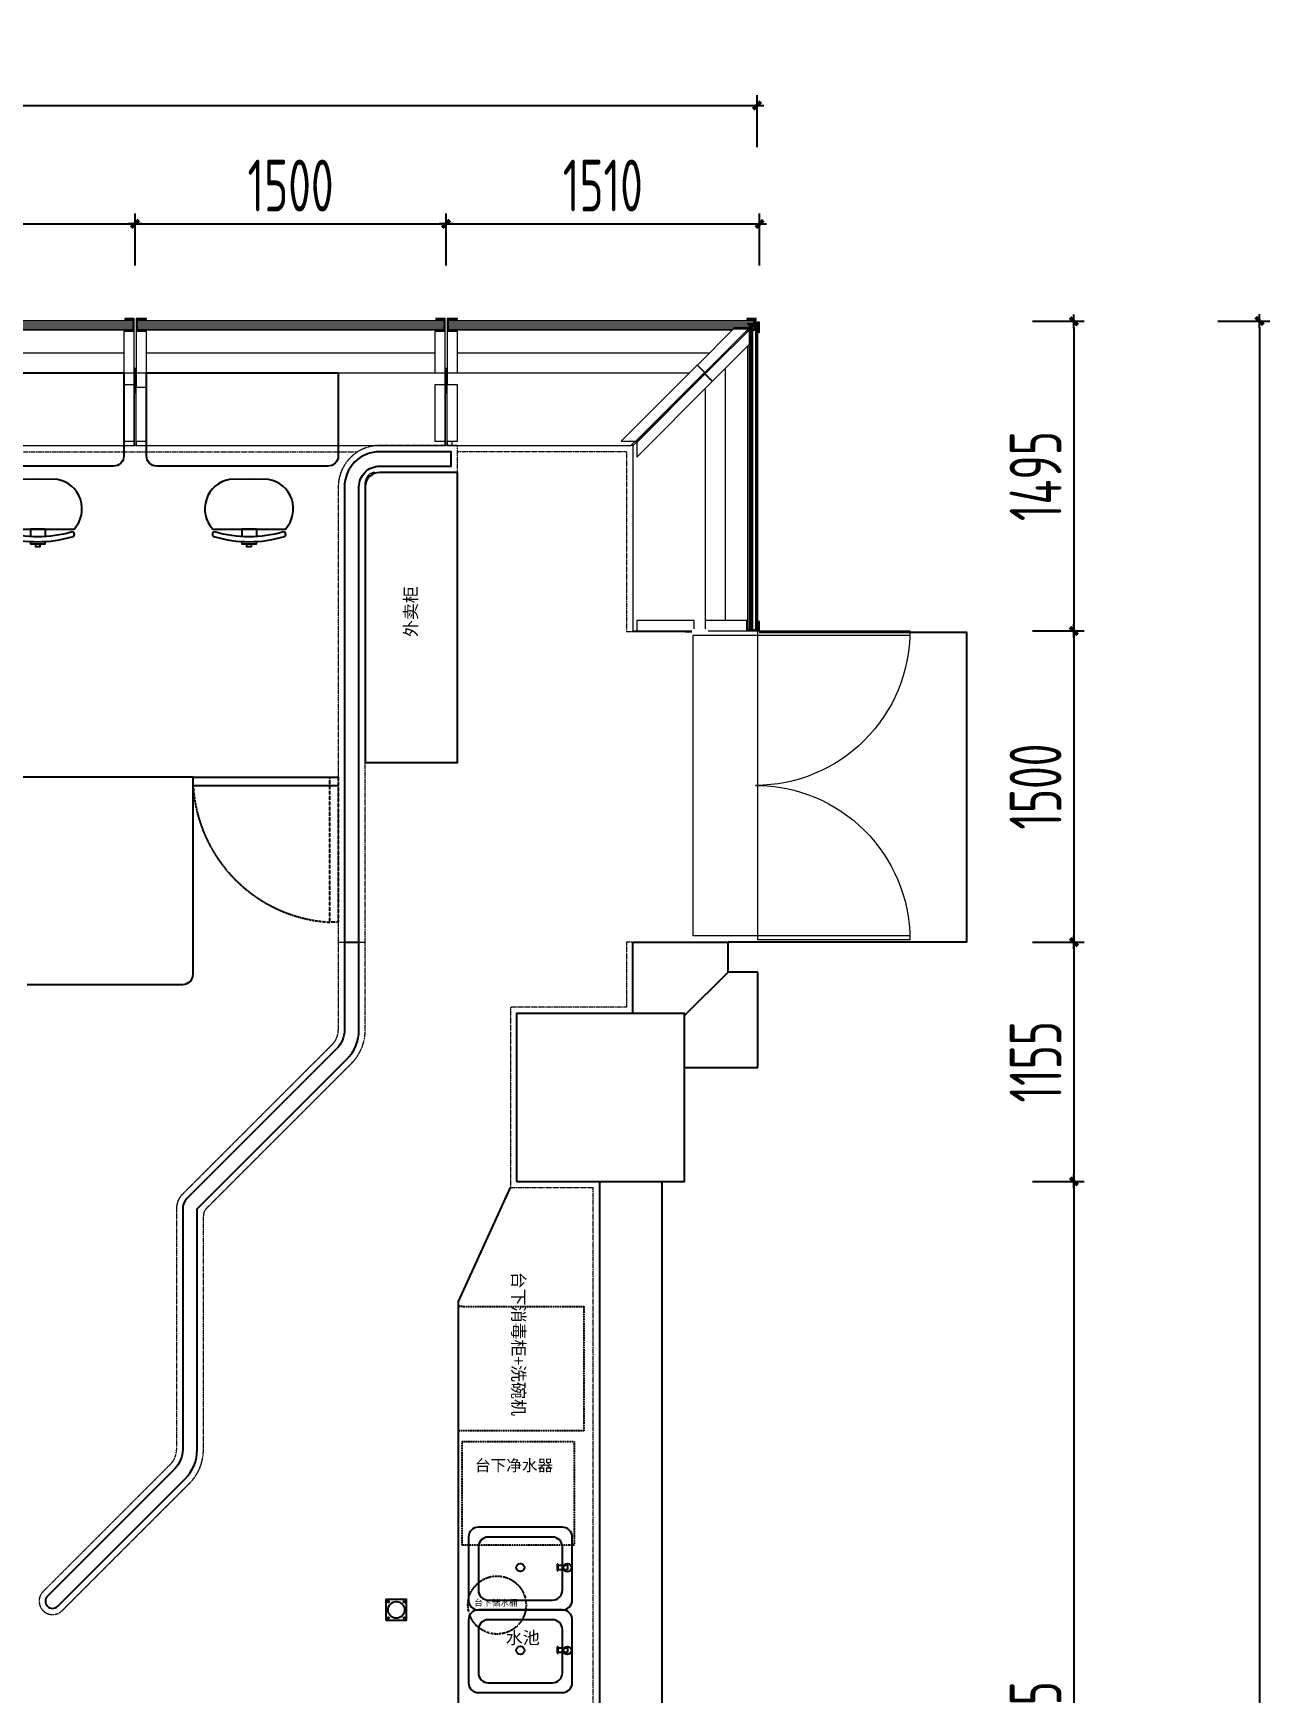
# Model space of a CAD drawing. Header units: millimetres. Extents: x 1392226 to 1407855, y -89890 to -71308.
# Drawn here: x 1401890 to 1407855, y -79315 to -71308 of the extents above; entities that cross this region are included whole.
import ezdxf

# ---------------------------------------------------------------- set-up
doc = ezdxf.new("R2010")
doc.units = ezdxf.units.MM
doc.header["$LTSCALE"] = 15
for name, pattern in [('DASH', [0.35, 0.25, -0.1]), ('DASHED2', [0.375, 0.25, -0.125]), ('M-CENTER', [11.25, 7.5, -1.25, 1.25, -1.25])]:
    doc.linetypes.add(name, pattern=pattern)
for name, color, linetype, lineweight in [('A-01F（室内大堂部分防火隔断改墙体）$0$$0$LINES - NORMAL - 0_15pt', 3, 'Continuous', 20), ('A-01F（室内大堂部分防火隔断改墙体）$0$$1$LINES - CUT - 0_50pt', 5, 'Continuous', 50), ('A-01F（室内大堂部分防火隔断改墙体）$0$LINES - NORMAL - 0_15pt', 3, 'Continuous', 20), ('FF-FINISH-墙体完成面', 20, 'M-CENTER', 13)]:
    doc.layers.add(name, color=color, linetype=linetype, lineweight=lineweight)
for name, color, linetype in [('A-DIM--土建尺寸', 44, 'Continuous'), ('A-WALL-墙体', 160, 'Continuous'), ('A-WINDOW-窗', 12, 'Continuous'), ('FF-DOOR--门', 60, 'Continuous'), ('FF-FIXT2-洁具(地面不显示)', 31, 'Continuous'), ('FF-FURN-活动家具', 51, 'Continuous'), ('FF-SHORT CABINET-固定家具（落地、不到顶）', 40, 'Continuous'), ('FF-TEXT--区域文字', 50, 'Continuous'), ('XREF_首层景观20240821$0$0-园建', 3, 'Continuous')]:
    doc.layers.add(name, color=color, linetype=linetype)
doc.styles.add('CCD-DIM', font='archs.shx', dxfattribs={"width": 0.75})
doc.styles.add('TongRui-JC', font='times.ttf')
doc.dimstyles.new('CCD_DIM_100', dxfattribs={"dimscale": 100, "dimtxt": 2.5, "dimasz": 0.3, "dimexe": 0.5, "dimexo": 1.5, "dimgap": 0.6, "dimtad": 1, "dimdec": 0, "dimrnd": 5, "dimzin": 12, "dimdsep": 46, "dimtxsty": 'CCD-DIM', "dimblk": 'CCD_Dimension_Tick', "dimcen": 0.125, "dimclrd": 44, "dimclre": 44, "dimclrt": 50, "dimadec": 0, "dimazin": 0, "dimtfac": 1, "dimtdec": 0, "dimtix": 1, "dimtmove": 1, "dimatfit": 3, "dimldrblk": 'CCD_Leader_Dot', "dimfxl": 2, "dimfxlon": 1, "dimtvp": 1, "dimtolj": 1, "dimtzin": 0, "dimarcsym": 0})

# ---------------------------------------------------------------- blocks, each defined once
blk = doc.blocks.new('A-01F（室内大堂部分防火隔断改墙体）$0$$0$08 - Ground Curtain Shadow Box - Double Height - 08-Curtain Shadow Box DoubleHeight TYP-V93-GROUND FLOOR  PLAN')
at = {"layer": 'A-01F（室内大堂部分防火隔断改墙体）$0$$0$LINES - NORMAL - 0_15pt', "lineweight": 13}
blk.add_hatch(color=256, dxfattribs=at).paths.add_polyline_path([(1505, -297.8), (1505, -227.8), (1495, -227.8), (1495, -297.8)])
for p, q in [((55, 12.1), (5, 12.1)), ((5, 12.1), (5, 10)), ((45, 10), (5, 10)), ((5, 10), (5, 7)), ((5, 7), (45, 7)), ((45, 7), (5, 7)), ((5, 7), (5, 0)), ((8, 0), (10, 0)), ((45, 7), (45, 10)), ((45, 9.1), (55, 9.1)), ((53, 9.1), (45, 9.1)), ((45, 0), (45, 7)), ((45, 2.1), (1455, 2.1)), ((53, 2.1), (53, 9.1)), ((55, 9.1), (55, 12.1)), ((1495, 12.1), (1450, 12.1)), ((1450, 12.1), (1450, 9.1)), ((1450, 9.1), (1455, 9.1)), ((1455, 9.1), (1450, 9.1)), ((1450, 9.1), (1450, 2.1)), ((1495, 10), (1455, 10)), ((1455, 10), (1455, 7)), ((1455, 7), (1495, 7)), ((1495, 7), (1455, 7)), ((1455, 7), (1455, 0)), ((1490, 0), (1492, 0)), ((1495, 10), (1495, 12.1)), ((1495, 7), (1495, 10)), ((1495, 0), (1495, 7)), ((10, -38), (8, -38)), ((1492, -44.5), (8, -44.5)), ((10, -20), (10, -8)), ((10, -30), (10, -28)), ((10, -44.5), (10, -38)), ((1490, -8), (1490, -20)), ((1490, -28), (1490, -30)), ((1492, -38), (1490, -38)), ((1490, -38), (1490, -44.5)), ((55, -153.4), (1445, -153.4)), ((1495, -227.8), (1505, -227.8)), ((0, -308), (0, -300)), ((0, -300), (5, -300)), ((0, -320), (0, -308)), ((0, -308), (5, -308)), ((0, -328), (0, -320)), ((0, -320), (3, -320)), ((5, -250), (5, -320)), ((55, -250), (1445, -250)), ((1505, -246.2), (1495, -246.2)), ((1495, -308), (1495, -250)), ((1495, -279.5), (1505, -279.5)), ((1495, -297.8), (1505, -297.8)), ((1495, -300), (1500, -300)), ((1495, -308), (1500, -308)), ((1495, -320), (1500, -320)), ((1500, -300), (1500, -308)), ((1500, -308), (1500, -320)), ((1500, -320), (1500, -328)), ((0, -330), (0, -328)), ((0, -328), (3, -328)), ((0, -338), (0, -330)), ((0, -330), (3, -330)), ((0, -346.6), (0, -338)), ((0, -338), (3, -338)), ((0, -346.6), (3, -346.6)), ((1495, -328), (1500, -328)), ((1495, -330), (1500, -330)), ((1497, -338), (1495, -338)), ((1497, -338), (1500, -338)), ((1497, -600), (1497, -338)), ((1497, -346.6), (1500, -346.6)), ((1500, -328), (1500, -330)), ((1500, -330), (1500, -338)), ((1500, -338), (1500, -346.6)), ((3, -580), (3, -600)), ((3, -600), (5, -600)), ((5, -580), (5, -600)), ((5, -600), (1495, -600)), ((1495, -600), (1495, -580)), ((1495, -600), (1497, -600))]:
    blk.add_line(p, q, dxfattribs=at)
at = {"layer": 'A-01F（室内大堂部分防火隔断改墙体）$0$$1$LINES - CUT - 0_50pt', "lineweight": 20}
for p, q in [((8, 0), (5, 0)), ((5, 0), (5, -250)), ((8, -50), (8, 0)), ((1490, 0), (10, 0)), ((10, 0), (10, -8)), ((1490, -8), (1490, 0)), ((1495, 0), (1492, 0)), ((1492, 0), (1492, -50)), ((1495, -250), (1495, 0)), ((55, -50), (8, -50)), ((10, -8), (1490, -8)), ((1490, -20), (10, -20)), ((10, -20), (10, -28)), ((10, -28), (1490, -28)), ((1490, -30), (10, -30)), ((10, -30), (10, -38)), ((10, -38), (1490, -38)), ((55, -250), (55, -50)), ((1492, -50), (1445, -50)), ((1445, -50), (1445, -250)), ((1490, -28), (1490, -20)), ((1490, -38), (1490, -30)), ((55, -320), (3, -320)), ((3, -320), (3, -580)), ((5, -250), (55, -250)), ((55, -580), (55, -320)), ((1445, -250), (1495, -250)), ((1495, -308), (1445, -308)), ((1445, -308), (1445, -580)), ((1495, -580), (1495, -308)), ((3, -580), (55, -580)), ((1445, -580), (1495, -580))]:
    blk.add_line(p, q, dxfattribs=at)
blk = doc.blocks.new('A-01F（室内大堂部分防火隔断改墙体）$0$$0$08 - Ground Curtain Shadow Box - Double Height - 08-Curtain Shadow Box Double Height 45-V185-GROUND FLOOR  PLAN')
at = {"layer": 'A-01F（室内大堂部分防火隔断改墙体）$0$$0$LINES - NORMAL - 0_15pt', "lineweight": 13}
blk.add_hatch(color=256, dxfattribs=at).paths.add_polyline_path([(1198.3, -297.8), (1198.3, -296.7), (1197.2, -297.8)])
for p, q in [((55, 12.1), (5, 12.1)), ((5, 12.1), (5, 10)), ((45, 10), (5, 10)), ((5, 10), (5, 7)), ((5, 7), (45, 7)), ((45, 7), (5, 7)), ((5, 7), (5, 0)), ((8, 0), (10, 0)), ((45, 7), (45, 10)), ((45, 9.1), (55, 9.1)), ((53, 9.1), (45, 9.1)), ((45, 0), (45, 7)), ((45, 2.1), (1455, 2.1)), ((53, 2.1), (53, 9.1)), ((55, 9.1), (55, 12.1)), ((1495, 12.1), (1450, 12.1)), ((1450, 12.1), (1450, 9.1)), ((1450, 9.1), (1455, 9.1)), ((1455, 9.1), (1450, 9.1)), ((1450, 9.1), (1450, 2.1)), ((1495, 10), (1455, 10)), ((1455, 10), (1455, 7)), ((1455, 7), (1495, 7)), ((1495, 7), (1455, 7)), ((1455, 7), (1455, 0)), ((1495, 10), (1495, 12.1)), ((1495, 7), (1495, 10)), ((1495, 0), (1495, 7)), ((10, -38), (8, -38)), ((1379.8, -44.5), (8, -44.5)), ((10, -20), (10, -8)), ((10, -30), (10, -28)), ((10, -44.5), (10, -38)), ((1448.4, -46.6), (1455.5, -46.6)), ((1450.5, -44.5), (1460.5, -44.5)), ((1470, -44.5), (1472.2, -44.5)), ((1480, -44.5), (1490, -44.5)), ((1490, -8), (1490, -15)), ((1490, -28), (1490, -30)), ((1490, -38), (1490, -44.5)), ((55, -153.4), (1270.9, -153.4)), ((0, -308), (0, -300)), ((0, -300), (5, -300)), ((0, -308), (3, -308)), ((0, -320), (0, -308)), ((0, -328), (0, -320)), ((0, -320), (3, -320)), ((5, -250), (5, -308)), ((55, -250), (1174.3, -250)), ((1175, -320), (1181.6, -320)), ((1187, -308), (1191.6, -308)), ((1191.6, -303.4), (1191.6, -308)), ((1197.2, -297.8), (1198.3, -297.8)), ((1198.3, -296.7), (1198.3, -297.8)), ((0, -328), (3, -328)), ((0, -330), (0, -328)), ((0, -338), (0, -330)), ((0, -330), (3, -330)), ((0, -338), (3, -338)), ((0, -346.6), (0, -338)), ((0, -346.6), (3, -346.6)), ((1157, -338), (1163.6, -338)), ((1165, -330), (1171.6, -330)), ((1167, -328), (1173.6, -328)), ((3, -580), (3, -600)), ((3, -600), (30, -600)), ((5, -580), (5, -600)), ((5, -600), (891.6, -600)), ((30, -600), (30, -580)), ((891.6, -600), (911.6, -580))]:
    blk.add_line(p, q, dxfattribs=at)
at = {"layer": 'A-01F（室内大堂部分防火隔断改墙体）$0$$1$LINES - CUT - 0_50pt', "lineweight": 20}
for p, q in [((8, 0), (5, 0)), ((5, 0), (5, -250)), ((8, -50), (8, 0)), ((1490, 0), (10, 0)), ((10, 0), (10, -8)), ((1247.5, -247.5), (1495, 0)), ((1492.9, 2.1), (1457.6, -33.2)), ((1490, -8), (1490, 0)), ((1495, 0), (1492.9, 2.1)), ((55, -50), (8, -50)), ((10, -8), (1490, -8)), ((1490, -20), (10, -20)), ((10, -20), (10, -28)), ((10, -28), (1490, -28)), ((1490, -30), (10, -30)), ((10, -30), (10, -38)), ((10, -38), (1490, -38)), ((55, -250), (55, -50)), ((1391.1, -33.2), (1212.1, -212.2)), ((1457.6, -33.2), (1391.1, -33.2)), ((1490, -28), (1490, -20)), ((1490, -38), (1490, -30)), ((1211.4, -212.9), (844.3, -580)), ((1246.8, -248.2), (1211.4, -212.9)), ((1212.1, -212.2), (1247.5, -247.5)), ((55, -308), (3, -308)), ((3, -308), (3, -580)), ((5, -250), (55, -250)), ((55, -580), (55, -308)), ((915, -580), (1246.8, -248.2)), ((3, -580), (55, -580)), ((844.3, -580), (915, -580))]:
    blk.add_line(p, q, dxfattribs=at)
blk = doc.blocks.new('A-01F（室内大堂部分防火隔断改墙体）$0$$0$08 - Ground Curtain Shadow Box - Double Height - 08-Curtain Shadow Box Double Height 45 Left-V195-GROUND FLOOR  PLAN')
at = {"layer": 'A-01F（室内大堂部分防火隔断改墙体）$0$$0$LINES - NORMAL - 0_15pt', "lineweight": 13}
for p, q in [((55, 12.1), (5, 12.1)), ((5, 12.1), (5, 10)), ((45, 10), (5, 10)), ((5, 10), (5, 7)), ((5, 7), (45, 7)), ((45, 7), (5, 7)), ((5, 7), (5, 0)), ((45, 7), (45, 10)), ((45, 9.1), (55, 9.1)), ((53, 9.1), (45, 9.1)), ((45, 0), (45, 7)), ((45, 2.1), (1455, 2.1)), ((53, 2.1), (53, 9.1)), ((55, 9.1), (55, 12.1)), ((1495, 12.1), (1450, 12.1)), ((1450, 12.1), (1450, 9.1)), ((1450, 9.1), (1455, 9.1)), ((1455, 9.1), (1450, 9.1)), ((1450, 9.1), (1450, 2.1)), ((1495, 10), (1455, 10)), ((1455, 10), (1455, 7)), ((1455, 7), (1495, 7)), ((1495, 7), (1455, 7)), ((1455, 7), (1455, 0)), ((1490, 0), (1492, 0)), ((1495, 10), (1495, 12.1)), ((1495, 7), (1495, 10)), ((1495, 0), (1495, 7)), ((10, -15), (10, -8)), ((10, -30), (10, -28)), ((10, -44.5), (10, -38)), ((10, -44.5), (20.2, -44.5)), ((28, -44.5), (30.2, -44.5)), ((39.8, -44.5), (49.5, -44.5)), ((44.5, -46.6), (51.6, -46.6)), ((1492, -44.5), (120.2, -44.5)), ((1490, -8), (1490, -20)), ((1490, -28), (1490, -30)), ((1492, -38), (1490, -38)), ((1490, -38), (1490, -44.5)), ((145, -140), (141.6, -140)), ((141.6, -140), (601.6, -600)), ((229.1, -153.4), (1445, -153.4)), ((272.7, -232.3), (274.1, -233.7)), ((307.5, -308), (307.5, -305.9)), ((307.5, -308), (309.6, -308)), ((315, -320), (321.6, -320)), ((325.7, -250), (1445, -250)), ((1495, -320), (1500, -320)), ((1500, -315.3), (1500, -320)), ((1500, -320), (1500, -328)), ((323, -328), (329.6, -328)), ((325, -330), (331.6, -330)), ((333, -338), (339.6, -338)), ((1495, -328), (1500, -328)), ((1495, -330), (1500, -330)), ((1497, -338), (1495, -338)), ((1497, -338), (1500, -338)), ((1497, -600), (1497, -338)), ((1497, -346.6), (1500, -346.6)), ((1500, -328), (1500, -330)), ((1500, -330), (1500, -338)), ((1500, -338), (1500, -346.6)), ((601.6, -600), (1495, -600)), ((1495, -600), (1495, -580)), ((1495, -600), (1497, -600))]:
    blk.add_line(p, q, dxfattribs=at)
at = {"layer": 'A-01F（室内大堂部分防火隔断改墙体）$0$$1$LINES - CUT - 0_50pt', "lineweight": 20}
for p, q in [((7.1, 2.1), (5, 0)), ((5, 0), (255, -250)), ((42.4, -33.2), (7.1, 2.1)), ((1490, 0), (10, 0)), ((10, 0), (10, -8)), ((1490, -8), (1490, 0)), ((1495, 0), (1492, 0)), ((1492, 0), (1492, -50)), ((1495, -235.3), (1495, 0)), ((10, -8), (1490, -8)), ((1490, -20), (10, -20)), ((10, -20), (10, -28)), ((10, -28), (1490, -28)), ((1490, -30), (10, -30)), ((10, -30), (10, -38)), ((10, -38), (1490, -38)), ((108.9, -33.2), (42.4, -33.2)), ((290.4, -214.6), (108.9, -33.2)), ((1492, -50), (1445, -50)), ((1445, -50), (1445, -250)), ((1490, -28), (1490, -20)), ((1490, -38), (1490, -30)), ((255, -250), (290.4, -214.6)), ((291.8, -216.1), (256.4, -251.4)), ((655.7, -580), (291.8, -216.1)), ((256.4, -251.4), (585, -580)), ((1445, -250), (1485, -250)), ((1485, -303), (1445, -303)), ((1445, -303), (1445, -580)), ((1495, -580), (1495, -315.3)), ((585, -580), (655.7, -580)), ((1445, -580), (1495, -580))]:
    blk.add_line(p, q, dxfattribs=at)
blk = doc.blocks.new('A-01F（室内大堂部分防火隔断改墙体）$0$A$C4AD97460')
at = {"layer": 'A-01F（室内大堂部分防火隔断改墙体）$0$LINES - NORMAL - 0_15pt', "lineweight": 9}
for p, q in [((-725, 0), (-725, -1045)), ((725, -1045), (725, 0)), ((-745, -310), (-745, -1045)), ((745, -1045), (745, -310))]:
    blk.add_line(p, q, dxfattribs=at)
at = {"layer": 'A-01F（室内大堂部分防火隔断改墙体）$0$LINES - NORMAL - 0_15pt', "lineweight": 13}
for p, q in [((725, 0), (-725, 0)), ((-745, -310), (745, -310))]:
    blk.add_line(p, q, dxfattribs=at)
at = {"layer": 'A-01F（室内大堂部分防火隔断改墙体）$0$LINES - NORMAL - 0_15pt', "lineweight": 9}
for centre, start, end in [((-745, -300), 270, 0), ((745, -300), 180, 270)]:
    blk.add_arc(centre, 745, start, end, dxfattribs=at)
blk = doc.blocks.new('SFWHFWQ_MNCHGCOLOR')
at = {"color": 0, "lineweight": -2, "ltscale": 100}
for p, q in [((1132104.5, -38116.3), (1132104.5, -38141.4)), ((1132154.7, -38116.3), (1132104.5, -38116.3))]:
    blk.add_line(p, q, dxfattribs=at)
at = {"color": 0, "lineweight": -2}
blk.add_lwpolyline([(1132104.5, -38116.3), (1132205, -38116.3), (1132254.1, -38116.3, 0.59094), (1132196.6, -37945.8), (1132129.6, -37945.3), (1132062.5, -37945.8, 0.591177), (1132005.1, -38116.3), (1132054.2, -38116.3), (1132104.5, -38116.3)], format="xyb", dxfattribs=at)
at = {"color": 0, "lineweight": -2, "ltscale": 100}
blk.add_lwpolyline([(1132154.7, -38116.3), (1132154.7, -38141.9)], dxfattribs=at)
at = {"color": 0, "lineweight": -2}
blk.add_lwpolyline([(1132246.9, -38125.9, -0.142857), (1132012.3, -38125.9, 1), (1132012.3, -38142.6, 0.142857), (1132246.9, -38142.6, 1)], format="xyb", close=True, dxfattribs=at)
for points in [[(1132104.5, -38158.7), (1132104.5, -38167), (1132154.7, -38167), (1132154.7, -38158.7)], [(1132121.2, -38167), (1132121.2, -38175.4), (1132138, -38175.4), (1132138, -38167)]]:
    blk.add_lwpolyline(points, dxfattribs=at)
blk = doc.blocks.new('CCD_Dimension_Tick')
at = {"color": 0, "linetype": 'ByBlock', "lineweight": -2}
for p, q in [((-1.09, 0), (0, 0)), ((0, 0), (1.09, 0))]:
    blk.add_line(p, q, dxfattribs=at)
at = {"color": 0, "linetype": 'Continuous', "lineweight": -2, "const_width": 0.608}
blk.add_lwpolyline([(-0.61, -0.61), (0.61, 0.61)], dxfattribs=at)
blk = doc.blocks.new('*D17')
at = {"layer": 'A-DIM--土建尺寸', "color": 44, "lineweight": -2, "ltscale": 100, "transparency": 16777216}
for p, q in [((1394881.7, -71857.3), (1394881.7, -71607.3)), ((1394911.7, -71657.3), (1405351.7, -71657.3)), ((1405381.7, -71857.3), (1405381.7, -71607.3))]:
    blk.add_line(p, q, dxfattribs=at)
at = {"layer": 'DEFPOINTS', "color": 0, "ltscale": 100, "transparency": 16777216}
for p in [(1405381.7, -71657.3), (1394881.7, -72707.2), (1405381.7, -72707.1)]:
    blk.add_point(p, dxfattribs=at)
at = {"layer": 'A-DIM--土建尺寸', "color": 44, "lineweight": -2, "ltscale": 100, "transparency": 16777216, "xscale": 30, "yscale": 30, "zscale": 30, "rotation": 180}
blk.add_blockref('CCD_Dimension_Tick', (1394881.7, -71657.3), dxfattribs=at)
at = {"layer": 'A-DIM--土建尺寸', "color": 44, "lineweight": -2, "ltscale": 100, "transparency": 16777216, "xscale": 30, "yscale": 30, "zscale": 30}
blk.add_blockref('CCD_Dimension_Tick', (1405381.7, -71657.3), dxfattribs=at)
at = {"layer": 'A-DIM--土建尺寸', "color": 50, "ltscale": 100, "transparency": 16777216, "insert": (1400131.7, -71472.3), "char_height": 250, "attachment_point": 5, "style": 'CCD-DIM'}
blk.add_mtext('\\A1;10500', dxfattribs=at)
blk = doc.blocks.new('CCD_Leader_Dot')
at = {"color": 0, "linetype": 'ByBlock'}
blk.add_line((-5, 0), (-10, 0), dxfattribs=at)
at = {"color": 0, "linetype": 'ByBlock', "const_width": 5}
blk.add_lwpolyline([(-2.5, 0, 1), (2.5, 0, 1)], format="xyb", close=True, dxfattribs=at)
blk = doc.blocks.new('*D32')
at = {"layer": 'A-DIM--土建尺寸', "color": 44, "lineweight": -2, "ltscale": 100, "transparency": 16777216}
for p, q in [((1406709.9, -72697.9), (1406959.9, -72697.9)), ((1406909.9, -72727.9), (1406909.9, -74162.1)), ((1406709.9, -74192.1), (1406959.9, -74192.1))]:
    blk.add_line(p, q, dxfattribs=at)
at = {"layer": 'DEFPOINTS', "color": 0, "ltscale": 100, "transparency": 16777216}
for p in [(1405371.7, -72697.9), (1405383.8, -74192.1), (1406909.9, -74192.1)]:
    blk.add_point(p, dxfattribs=at)
at = {"layer": 'A-DIM--土建尺寸', "color": 44, "lineweight": -2, "ltscale": 100, "transparency": 16777216, "xscale": 30, "yscale": 30, "zscale": 30}
for p, rotation in [((1406909.9, -72697.9), 90), ((1406909.9, -74192.1), 270)]:
    blk.add_blockref('CCD_Dimension_Tick', p, dxfattribs=dict(at, rotation=rotation))
at = {"layer": 'A-DIM--土建尺寸', "color": 50, "ltscale": 100, "transparency": 16777216, "insert": (1406724.9, -73445), "char_height": 250, "attachment_point": 5, "rotation": 90, "style": 'CCD-DIM'}
blk.add_mtext('\\A1;1495', dxfattribs=at)
blk = doc.blocks.new('*D33')
at = {"layer": 'A-DIM--土建尺寸', "color": 44, "lineweight": -2, "ltscale": 100, "transparency": 16777216}
for p, q in [((1406709.9, -74192.1), (1406959.9, -74192.1)), ((1406909.9, -74222.1), (1406909.9, -75663.6)), ((1406709.9, -75693.6), (1406959.9, -75693.6))]:
    blk.add_line(p, q, dxfattribs=at)
at = {"layer": 'DEFPOINTS', "color": 0, "ltscale": 100, "transparency": 16777216}
for p in [(1405383.8, -74192.1), (1406391.7, -75693.6), (1406909.9, -75693.6)]:
    blk.add_point(p, dxfattribs=at)
at = {"layer": 'A-DIM--土建尺寸', "color": 44, "lineweight": -2, "ltscale": 100, "transparency": 16777216, "xscale": 30, "yscale": 30, "zscale": 30}
for p, rotation in [((1406909.9, -74192.1), 90), ((1406909.9, -75693.6), 270)]:
    blk.add_blockref('CCD_Dimension_Tick', p, dxfattribs=dict(at, rotation=rotation))
at = {"layer": 'A-DIM--土建尺寸', "color": 50, "ltscale": 100, "transparency": 16777216, "insert": (1406724.9, -74942.9), "char_height": 250, "attachment_point": 5, "rotation": 90, "style": 'CCD-DIM'}
blk.add_mtext('\\A1;1500', dxfattribs=at)
blk = doc.blocks.new('*D34')
at = {"layer": 'A-DIM--土建尺寸', "color": 44, "lineweight": -2, "ltscale": 100, "transparency": 16777216}
for p, q in [((1406709.9, -75693.6), (1406959.9, -75693.6)), ((1406909.9, -75723.6), (1406909.9, -76817.5)), ((1406709.9, -76847.5), (1406959.9, -76847.5))]:
    blk.add_line(p, q, dxfattribs=at)
at = {"layer": 'DEFPOINTS', "color": 0, "ltscale": 100, "transparency": 16777216}
for p in [(1406391.7, -75693.6), (1405031.7, -76847.5), (1406909.9, -76847.5)]:
    blk.add_point(p, dxfattribs=at)
at = {"layer": 'A-DIM--土建尺寸', "color": 44, "lineweight": -2, "ltscale": 100, "transparency": 16777216, "xscale": 30, "yscale": 30, "zscale": 30}
for p, rotation in [((1406909.9, -75693.6), 90), ((1406909.9, -76847.5), 270)]:
    blk.add_blockref('CCD_Dimension_Tick', p, dxfattribs=dict(at, rotation=rotation))
at = {"layer": 'A-DIM--土建尺寸', "color": 50, "ltscale": 100, "transparency": 16777216, "insert": (1406724.9, -76270.6), "char_height": 250, "attachment_point": 5, "rotation": 90, "style": 'CCD-DIM'}
blk.add_mtext('\\A1;1155', dxfattribs=at)
blk = doc.blocks.new('*D21')
at = {"layer": 'A-DIM--土建尺寸', "color": 44, "lineweight": -2, "ltscale": 100, "transparency": 16777216}
for p, q in [((1406709.9, -76847.5), (1406959.9, -76847.5)), ((1406909.9, -76877.5), (1406909.9, -82102.8)), ((1406709.9, -82132.8), (1406959.9, -82132.8))]:
    blk.add_line(p, q, dxfattribs=at)
at = {"layer": 'DEFPOINTS', "color": 0, "ltscale": 100, "transparency": 16777216}
for p in [(1405031.7, -76847.5), (1404621.8, -82132.8), (1406909.9, -82132.8)]:
    blk.add_point(p, dxfattribs=at)
at = {"layer": 'A-DIM--土建尺寸', "color": 44, "lineweight": -2, "ltscale": 100, "transparency": 16777216, "xscale": 30, "yscale": 30, "zscale": 30}
for p, rotation in [((1406909.9, -76847.5), 90), ((1406909.9, -82132.8), 270)]:
    blk.add_blockref('CCD_Dimension_Tick', p, dxfattribs=dict(at, rotation=rotation))
at = {"layer": 'A-DIM--土建尺寸', "color": 50, "ltscale": 100, "transparency": 16777216, "insert": (1406724.9, -79490.2), "char_height": 250, "attachment_point": 5, "rotation": 90, "style": 'CCD-DIM'}
blk.add_mtext('\\A1;5285', dxfattribs=at)
blk = doc.blocks.new('*D40')
at = {"layer": 'A-DIM--土建尺寸', "color": 44, "lineweight": -2, "ltscale": 100, "transparency": 16777216}
for p, q in [((1407604.8, -72697.1), (1407854.8, -72697.1)), ((1407804.8, -72727.1), (1407804.8, -88647.5)), ((1407604.8, -88677.5), (1407854.8, -88677.5))]:
    blk.add_line(p, q, dxfattribs=at)
at = {"layer": 'DEFPOINTS', "color": 0, "ltscale": 100, "transparency": 16777216}
for p in [(1405371.7, -72697.1), (1404921.8, -88677.5), (1407804.8, -88677.5)]:
    blk.add_point(p, dxfattribs=at)
at = {"layer": 'A-DIM--土建尺寸', "color": 44, "lineweight": -2, "ltscale": 100, "transparency": 16777216, "xscale": 30, "yscale": 30, "zscale": 30}
for p, rotation in [((1407804.8, -72697.1), 90), ((1407804.8, -88677.5), 270)]:
    blk.add_blockref('CCD_Dimension_Tick', p, dxfattribs=dict(at, rotation=rotation))
at = {"layer": 'A-DIM--土建尺寸', "color": 50, "ltscale": 100, "transparency": 16777216, "insert": (1407619.8, -80687.3), "char_height": 250, "attachment_point": 5, "rotation": 90, "style": 'CCD-DIM'}
blk.add_mtext('\\A1;15980', dxfattribs=at)
blk = doc.blocks.new('*D44')
at = {"layer": 'A-DIM--土建尺寸', "color": 44, "linetype": 'ByBlock', "lineweight": -2, "ltscale": 100, "transparency": 16777216}
for p, q in [((1400881.7, -72428.2), (1400881.7, -72178.2)), ((1402381.7, -72428.2), (1402381.7, -72178.2)), ((1400911.7, -72228.2), (1402351.7, -72228.2))]:
    blk.add_line(p, q, dxfattribs=at)
at = {"layer": 'DEFPOINTS', "color": 0, "linetype": 'ByBlock', "ltscale": 100, "transparency": 16777216}
for p in [(1402381.7, -72228.2), (1400881.7, -73005.1), (1402381.7, -73005.1)]:
    blk.add_point(p, dxfattribs=at)
at = {"layer": 'A-DIM--土建尺寸', "color": 44, "linetype": 'ByBlock', "lineweight": -2, "ltscale": 100, "transparency": 16777216, "xscale": 30, "yscale": 30, "zscale": 30, "rotation": 180}
blk.add_blockref('CCD_Dimension_Tick', (1400881.7, -72228.2), dxfattribs=at)
at = {"layer": 'A-DIM--土建尺寸', "color": 44, "linetype": 'ByBlock', "lineweight": -2, "ltscale": 100, "transparency": 16777216, "xscale": 30, "yscale": 30, "zscale": 30}
blk.add_blockref('CCD_Dimension_Tick', (1402381.7, -72228.2), dxfattribs=at)
at = {"layer": 'A-DIM--土建尺寸', "color": 50, "linetype": 'ByBlock', "ltscale": 100, "transparency": 16777216, "insert": (1401631.7, -72043.2), "char_height": 250, "attachment_point": 5, "style": 'CCD-DIM'}
blk.add_mtext('\\A1;1500', dxfattribs=at)
blk = doc.blocks.new('*D45')
at = {"layer": 'A-DIM--土建尺寸', "color": 44, "linetype": 'ByBlock', "lineweight": -2, "ltscale": 100, "transparency": 16777216}
for p, q in [((1402381.7, -72428.2), (1402381.7, -72178.2)), ((1403881.7, -72428.2), (1403881.7, -72178.2)), ((1402411.7, -72228.2), (1403851.7, -72228.2))]:
    blk.add_line(p, q, dxfattribs=at)
at = {"layer": 'DEFPOINTS', "color": 0, "linetype": 'ByBlock', "ltscale": 100, "transparency": 16777216}
for p in [(1403881.7, -72228.2), (1402381.7, -73005.1), (1403881.7, -73005.1)]:
    blk.add_point(p, dxfattribs=at)
at = {"layer": 'A-DIM--土建尺寸', "color": 44, "linetype": 'ByBlock', "lineweight": -2, "ltscale": 100, "transparency": 16777216, "xscale": 30, "yscale": 30, "zscale": 30, "rotation": 180}
blk.add_blockref('CCD_Dimension_Tick', (1402381.7, -72228.2), dxfattribs=at)
at = {"layer": 'A-DIM--土建尺寸', "color": 44, "linetype": 'ByBlock', "lineweight": -2, "ltscale": 100, "transparency": 16777216, "xscale": 30, "yscale": 30, "zscale": 30}
blk.add_blockref('CCD_Dimension_Tick', (1403881.7, -72228.2), dxfattribs=at)
at = {"layer": 'A-DIM--土建尺寸', "color": 50, "linetype": 'ByBlock', "ltscale": 100, "transparency": 16777216, "insert": (1403131.7, -72043.2), "char_height": 250, "attachment_point": 5, "style": 'CCD-DIM'}
blk.add_mtext('\\A1;1500', dxfattribs=at)
blk = doc.blocks.new('*D46')
at = {"layer": 'A-DIM--土建尺寸', "color": 44, "linetype": 'ByBlock', "lineweight": -2, "ltscale": 100, "transparency": 16777216}
for p, q in [((1403881.7, -72428.2), (1403881.7, -72178.2)), ((1405393.8, -72428.2), (1405393.8, -72178.2)), ((1403911.7, -72228.2), (1405363.8, -72228.2))]:
    blk.add_line(p, q, dxfattribs=at)
at = {"layer": 'DEFPOINTS', "color": 0, "linetype": 'ByBlock', "ltscale": 100, "transparency": 16777216}
for p in [(1405393.8, -72228.2), (1405393.8, -72702.1), (1403881.7, -73005.1)]:
    blk.add_point(p, dxfattribs=at)
at = {"layer": 'A-DIM--土建尺寸', "color": 44, "linetype": 'ByBlock', "lineweight": -2, "ltscale": 100, "transparency": 16777216, "xscale": 30, "yscale": 30, "zscale": 30, "rotation": 180}
blk.add_blockref('CCD_Dimension_Tick', (1403881.7, -72228.2), dxfattribs=at)
at = {"layer": 'A-DIM--土建尺寸', "color": 44, "linetype": 'ByBlock', "lineweight": -2, "ltscale": 100, "transparency": 16777216, "xscale": 30, "yscale": 30, "zscale": 30}
blk.add_blockref('CCD_Dimension_Tick', (1405393.8, -72228.2), dxfattribs=at)
at = {"layer": 'A-DIM--土建尺寸', "color": 50, "linetype": 'ByBlock', "ltscale": 100, "transparency": 16777216, "insert": (1404637.8, -72043.2), "char_height": 250, "attachment_point": 5, "style": 'CCD-DIM'}
blk.add_mtext('\\A1;1510', dxfattribs=at)

msp = doc.modelspace()

# ---------------------------------------------------------------- linework, layer by layer
at = {"layer": 'A-01F（室内大堂部分防火隔断改墙体）$0$$0$LINES - NORMAL - 0_15pt', "color": 9, "lineweight": 9}
for p, q in [((1405081.7, -72997.1), (1405076.7, -72997.1)), ((1405081.7, -72998.7), (1405081.7, -72997.1))]:
    msp.add_line(p, q, dxfattribs=at)
at = {"layer": 'A-01F（室内大堂部分防火隔断改墙体）$0$$0$LINES - NORMAL - 0_15pt', "lineweight": 9}
for p, q in [((1402384.7, -73297.1), (1402378.7, -73297.1)), ((1403884.7, -73297.1), (1403878.7, -73297.1)), ((1404781.7, -73297.1), (1404773.3, -73297.1)), ((1404781.7, -73298.7), (1404781.7, -73297.1))]:
    msp.add_line(p, q, dxfattribs=at)
at = {"layer": 'A-WALL-墙体'}
for p, q in [((1404781.7, -75693.6), (1405241.7, -75693.6)), ((1404781.7, -76037.5), (1404781.7, -75693.6)), ((1405241.7, -75837.4), (1405241.7, -75693.6)), ((1405031.5, -76047.5), (1405241.7, -75837.4)), ((1405241.7, -75837.4), (1405031.5, -76047.5)), ((1405385.4, -75837.4), (1405241.7, -75837.4)), ((1405385.4, -76297.4), (1405385.4, -75837.4)), ((1405031.7, -76297.4), (1405385.4, -76297.4))]:
    msp.add_line(p, q, dxfattribs=at)
for points in [[(1403461.7, -75693.6), (1403461.7, -73497.1, -0.414214), (1403561.7, -73397.1), (1403906.7, -73397.1), (1403906.7, -73327.1), (1403561.7, -73327.1, 0.414214), (1403391.7, -73497.1), (1403391.7, -75693.6)], [(1403391.7, -75693.6), (1403391.7, -76116.7, -0.198912), (1403353.6, -76208.6), (1402631.8, -76930.5, 0.198912), (1402611.3, -76980), (1402611.3, -78141.6, -0.198912), (1402573.3, -78233.5), (1401959.1, -78847.7, 1), (1402008.6, -78897.2), (1402622.7, -78283, 0.198912), (1402681.3, -78141.6), (1402681.3, -76980), (1403403.1, -76258.1, 0.198912), (1403461.7, -76116.7), (1403461.7, -75693.6)]]:
    msp.add_lwpolyline(points, format="xyb", dxfattribs=at)
for points in [[(1403391.7, -75693.6), (1403461.7, -75693.6)], [(1404621.8, -76847.5), (1404621.8, -88477.5)], [(1404921.8, -76847.5), (1404921.8, -88477.5)]]:
    msp.add_lwpolyline(points, dxfattribs=at)
msp.add_lwpolyline([(1404222.1, -76847.5), (1405031.7, -76847.5), (1405031.4, -76037.5), (1404221.7, -76037.5)], close=True, dxfattribs=at)
at = {"layer": 'FF-DOOR--门'}
msp.add_lwpolyline([(1405391.7, -74197.4), (1406391.7, -74197.4), (1406391.7, -74687.5), (1406391.7, -74687.5), (1406391.7, -75693.6), (1405241.7, -75693.6)], dxfattribs=at)
at = {"layer": 'FF-FINISH-墙体完成面', "ltscale": 0.01}
for points in [[(1395481.7, -74194.2), (1395511.7, -74194.2), (1395511.7, -73327.1), (1403456.4, -73327.1)], [(1404751.7, -73327.1), (1403936.7, -73327.1)], [(1404751.7, -73327.1), (1404751.7, -74194.1), (1404781.7, -74194.1)], [(1403361.7, -75093.6), (1403361.7, -75693.6)], [(1403491.7, -75693.6), (1403491.7, -75093.6)], [(1404751.7, -75693.6), (1404751.7, -76007.5), (1404191.7, -76007.5), (1404192.1, -76877.5)], [(1404781.7, -75693.6), (1404751.7, -75693.6)], [(1403941.5, -81972.8), (1404591.8, -81972.8), (1404591.5, -76877.5)], [(1404192.1, -76877.5), (1404591.5, -76877.5)], [(1404192.1, -76877.5), (1404591.5, -76877.5)]]:
    msp.add_lwpolyline(points, dxfattribs=at)
for points in [[(1403491.7, -75093.6), (1403491.7, -73477.1, -0.414214), (1403541.7, -73427.1), (1403936.7, -73427.1), (1403936.7, -73297.1), (1403561.7, -73297.1, 0.414214), (1403361.7, -73497.1), (1403361.7, -75093.6)], [(1403361.7, -75693.6), (1403361.7, -76116.7, -0.198912), (1403332.4, -76187.4), (1402610.6, -76909.2, 0.198912), (1402581.3, -76980), (1402581.3, -78141.6, -0.198912), (1402552, -78212.3), (1401937.9, -78826.5, 1), (1402029.8, -78918.4), (1402644, -78304.3, 0.198912), (1402711.3, -78141.6), (1402711.3, -77013.1, -0.198912), (1402726, -76977.7), (1403424.4, -76279.3, 0.198912), (1403491.7, -76116.7), (1403491.7, -75693.6)]]:
    msp.add_lwpolyline(points, format="xyb", dxfattribs=at)
at = {"layer": 'FF-FINISH-墙体完成面', "linetype": 'ByBlock', "ltscale": 100}
for points in [[(1403361.7, -75693.6), (1403391.7, -75693.6)], [(1403461.7, -75693.6), (1403491.7, -75693.6)]]:
    msp.add_lwpolyline(points, dxfattribs=at)
at = {"layer": 'FF-FIXT2-洁具(地面不显示)', "linetype": 'Continuous'}
for p, q in [((1404421.9, -78694.3), (1404417.1, -78694.3)), ((1404417.1, -78694.3), (1404417.1, -78724.9)), ((1404417.1, -78698.6), (1404468.1, -78698.6)), ((1404421.9, -78724.9), (1404421.9, -78694.3)), ((1404468.1, -78698.6), (1404468.1, -78721.7)), ((1404468.1, -78721.7), (1404417.1, -78721.7)), ((1404417.1, -78724.9), (1404421.9, -78724.9)), ((1404421.9, -79093.3), (1404417.1, -79093.3)), ((1404417.1, -79093.3), (1404417.1, -79123.9)), ((1404417.1, -79097.6), (1404468.1, -79097.6)), ((1404421.9, -79123.9), (1404421.9, -79093.3)), ((1404468.1, -79097.6), (1404468.1, -79120.7)), ((1404468.1, -79120.7), (1404417.1, -79120.7)), ((1404417.1, -79123.9), (1404421.9, -79123.9))]:
    msp.add_line(p, q, dxfattribs=at)
for points in [[(1403990, -78563.3), (1403990, -78867.4, 0.414214), (1404037.5, -78914.8), (1404442.6, -78914.8, 0.414214), (1404490, -78867.4), (1404490, -78563.3, 0.414214), (1404442.6, -78515.8), (1404037.5, -78515.8, 0.414214)], [(1403990, -78962.3), (1403990, -79266.3, 0.414214), (1404037.5, -79313.8), (1404442.6, -79313.8, 0.414214), (1404490, -79266.3), (1404490, -78962.3, 0.414214), (1404442.6, -78914.8), (1404037.5, -78914.8, 0.414214)]]:
    msp.add_lwpolyline(points, format="xyb", close=True, dxfattribs=at)
at = {"layer": 'FF-FIXT2-洁具(地面不显示)', "color": 8, "linetype": 'Continuous'}
for points in [[(1404037.5, -78610.7), (1404037.5, -78819.9, 0.414214), (1404084.9, -78867.4), (1404395.1, -78867.4, 0.414214), (1404442.6, -78819.9), (1404442.6, -78610.7, 0.414214), (1404395.1, -78563.3), (1404084.9, -78563.3, 0.414214)], [(1404037.5, -79009.7), (1404037.5, -79218.9, 0.414214), (1404084.9, -79266.3), (1404395.1, -79266.3, 0.414214), (1404442.6, -79218.9), (1404442.6, -79009.7, 0.414214), (1404395.1, -78962.3), (1404084.9, -78962.3, 0.414214)]]:
    msp.add_lwpolyline(points, format="xyb", close=True, dxfattribs=at)
at = {"layer": 'FF-FIXT2-洁具(地面不显示)', "linetype": 'Continuous'}
msp.add_lwpolyline([(1403591.6, -78964.8), (1403691.6, -78964.8), (1403691.6, -78864.8), (1403591.6, -78864.8)], close=True, dxfattribs=at)
for centre, radius in [((1404240, -78710.7), 19.5), ((1404466.9, -78711.2), 19.5), ((1403602.4, -78875.7), 4), ((1403641.6, -78914.8), 40), ((1403680.7, -78875.7), 4), ((1403602.4, -78954), 4), ((1403680.7, -78954), 4), ((1404240, -79109.7), 19.5), ((1404466.9, -79110.2), 19.5)]:
    msp.add_circle(centre, radius, dxfattribs=at)
at = {"layer": 'FF-SHORT CABINET-固定家具（落地、不到顶）', "ltscale": 100}
for points in [[(1400936.7, -72947.1), (1402327.4, -72947.1), (1402327.4, -73347.1, -0.414214), (1402277.4, -73397.1), (1400986.7, -73397.1, -0.414214), (1400936.7, -73347.1)], [(1402436.7, -72947.1), (1403361.7, -72947.1), (1403361.7, -73347.1, -0.414214), (1403311.7, -73397.1), (1402486.7, -73397.1, -0.414214), (1402436.7, -73347.1)], [(1403936.7, -73427.1), (1403561.7, -73427.1, 0.414214), (1403491.7, -73497.1), (1403491.7, -74827.1), (1403936.7, -74827.1)]]:
    msp.add_lwpolyline(points, format="xyb", close=True, dxfattribs=at)
msp.add_lwpolyline([(1401861.7, -75897.1), (1402611.7, -75897.1, 0.414214), (1402661.7, -75847.1), (1402661.7, -74897.1), (1398042.7, -74897.1, 0.668179), (1397618.5, -75921.4), (1400856.8, -79159.8)], format="xyb", dxfattribs=at)
at = {"layer": 'FF-SHORT CABINET-固定家具（落地、不到顶）', "linetype": 'ByBlock', "ltscale": 100}
for points in [[(1402660.7, -74937.1), (1403361.7, -74937.1)], [(1402661.7, -74897.1), (1403361.7, -74897.1)]]:
    msp.add_lwpolyline(points, dxfattribs=at)
at = {"layer": 'FF-SHORT CABINET-固定家具（落地、不到顶）', "color": 250, "linetype": 'DASH', "ltscale": 0.1}
msp.add_lwpolyline([(1403321.7, -75597.1), (1403321.7, -74897.1), (1403361.7, -74897.1), (1403361.7, -75597.1)], close=True, dxfattribs=at)
at = {"layer": 'FF-SHORT CABINET-固定家具（落地、不到顶）'}
for points in [[(1403941.6, -78937.4), (1403941.5, -77427.5), (1404192.1, -76877.5)], [(1403941.7, -81972.8), (1403941.6, -78937.4)]]:
    msp.add_lwpolyline(points, dxfattribs=at)
at = {"layer": 'FF-SHORT CABINET-固定家具（落地、不到顶）', "color": 20, "linetype": 'DASHED2', "ltscale": 0.1}
for points in [[(1403941.5, -77450.2), (1404545.5, -77451.5), (1404545.5, -78051.5), (1403941.5, -78050.2)], [(1404499, -78102.4), (1404499, -78602.4), (1403960, -78602.4), (1403960, -78102.4)]]:
    msp.add_lwpolyline(points, close=True, dxfattribs=at)
msp.add_circle((1404127.4, -78891.3), 140, dxfattribs=at)
at = {"layer": 'FF-SHORT CABINET-固定家具（落地、不到顶）', "color": 250, "linetype": 'DASH', "ltscale": 0.1}
msp.add_arc((1403361.7, -74897.1), 701.1, 183.27049, 266.72951, dxfattribs=at)
at = {"layer": 'XREF_首层景观20240821$0$0-园建'}
msp.add_line((1405383.8, -73287.4), (1405383.8, -72755.6), dxfattribs=at)

# ---------------------------------------------------------------- block references
at = {"layer": 'A-WINDOW-窗', "lineweight": 13}
for name, p in [('A-01F（室内大堂部分防火隔断改墙体）$0$$0$08 - Ground Curtain Shadow Box - Double Height - 08-Curtain Shadow Box DoubleHeight TYP-V93-GROUND FLOOR  PLAN', (1400881.7, -72697.1)), ('A-01F（室内大堂部分防火隔断改墙体）$0$$0$08 - Ground Curtain Shadow Box - Double Height - 08-Curtain Shadow Box DoubleHeight TYP-V93-GROUND FLOOR  PLAN', (1402381.7, -72697.1)), ('A-01F（室内大堂部分防火隔断改墙体）$0$$0$08 - Ground Curtain Shadow Box - Double Height - 08-Curtain Shadow Box Double Height 45-V185-GROUND FLOOR  PLAN', (1403881.7, -72697.1))]:
    msp.add_blockref(name, p, dxfattribs=at)
at = {"layer": 'A-WINDOW-窗', "lineweight": 13, "rotation": 269.9999999997936}
msp.add_blockref('A-01F（室内大堂部分防火隔断改墙体）$0$$0$08 - Ground Curtain Shadow Box - Double Height - 08-Curtain Shadow Box Double Height 45 Left-V195-GROUND FLOOR  PLAN', (1405381.7, -72697.1), dxfattribs=at)
at = {"layer": 'FF-DOOR--门', "xscale": -1, "rotation": 89.99999999973453}
msp.add_blockref('A-01F（室内大堂部分防火隔断改墙体）$0$A$C4AD97460', (1405073.8, -74937.1), dxfattribs=at)
at = {"layer": 'FF-FURN-活动家具', "color": 8, "xscale": 1.407250517513538, "yscale": 1.407250517513538, "zscale": 1.407250517513538}
for p in [(-191277.5, -20061.7), (-190258.4, -20061.7)]:
    msp.add_blockref('SFWHFWQ_MNCHGCOLOR', p, dxfattribs=at)

# ---------------------------------------------------------------- texts
at = {"layer": 'FF-TEXT--区域文字', "style": 'TongRui-JC'}
msp.add_text('外卖柜', height=60, rotation=90.00001, dxfattribs=at).set_placement((1403741.5, -74221.5))
at = {"layer": 'FF-TEXT--区域文字', "attachment_point": 1, "style": 'TongRui-JC'}
for s, width, gutter_width, insert, char_height, rotation in [('{\\fSimSun|b0|i0|c134|p2;台下消毒柜+洗碗机}', 898.797, 207.9, (1404261.2, -77283.4), 60, 270.00001), ('{\\fSimSun|b0|i0|c134|p2;台下净水器}', 826.978, 191.3, (1404021.3, -78189.8), 55.206, 0.00001), ('{\\fSimSun|b0|i0|c134|p2;台下储水桶}', 898.797, 207.9, (1404017.4, -78865.5), 30, 0.00001), ('{\\fSimSun|b0|i0|c134|p2;水池}', 898.797, 207.9, (1404169.5, -79019), 60, 0.00001)]:
    msp.add_mtext_dynamic_manual_height_columns(s, width=width, gutter_width=gutter_width, heights=[0], dxfattribs=dict(at, insert=insert, char_height=char_height, rotation=rotation))

# ---------------------------------------------------------------- dimensions: what is measured, and where the dimension line sits
at = {"layer": 'A-DIM--土建尺寸', "color": 4, "ltscale": 100}
dim = msp.add_linear_dim(base=(1405381.7, -71657.3), p1=(1394881.7, -72707.2), p2=(1405381.7, -72707.1), dimstyle='CCD_DIM_100', dxfattribs=at)
dim.commit()
dim.dimension.update_dxf_attribs({"geometry": '*D17', "text_midpoint": (1400131.7, -71472.3)})
at = {"layer": 'A-DIM--土建尺寸', "linetype": 'ByBlock', "ltscale": 100}
for base, p1, p2, picture, middle in [((1402381.7, -72228.2), (1400881.7, -73005.1), (1402381.7, -73005.1), '*D44', (1401631.7, -72043.2)), ((1403881.7, -72228.2), (1402381.7, -73005.1), (1403881.7, -73005.1), '*D45', (1403131.7, -72043.2)), ((1405393.8, -72228.2), (1403881.7, -73005.1), (1405393.8, -72702.1), '*D46', (1404637.8, -72043.2))]:
    dim = msp.add_linear_dim(base=base, p1=p1, p2=p2, dimstyle='CCD_DIM_100', dxfattribs=at)
    dim.commit()
    dim.dimension.update_dxf_attribs({"geometry": picture, "text_midpoint": middle})
at = {"layer": 'A-DIM--土建尺寸', "color": 4, "ltscale": 100}
for base, p1, p2, picture, middle in [((1407804.8, -88677.5), (1405371.7, -72697.1), (1404921.8, -88677.5), '*D40', (1407619.8, -80687.3)), ((1406909.9, -74192.1), (1405371.7, -72697.9), (1405383.8, -74192.1), '*D32', (1406724.9, -73445)), ((1406909.8963, -75693.6426), (1405383.8047, -74192.144), (1406391.7368, -75693.6426), '*D33', (1406724.8963, -74942.8933)), ((1406909.9, -76847.5), (1406391.7, -75693.6), (1405031.7, -76847.5), '*D34', (1406724.9, -76270.6)), ((1406909.9, -82132.8), (1405031.7, -76847.5), (1404621.8, -82132.8), '*D21', (1406724.9, -79490.2))]:
    dim = msp.add_linear_dim(base=base, p1=p1, p2=p2, angle=90, dimstyle='CCD_DIM_100', dxfattribs=at)
    dim.commit()
    dim.dimension.update_dxf_attribs({"geometry": picture, "text_midpoint": middle})

doc.saveas('drawing.dxf')
